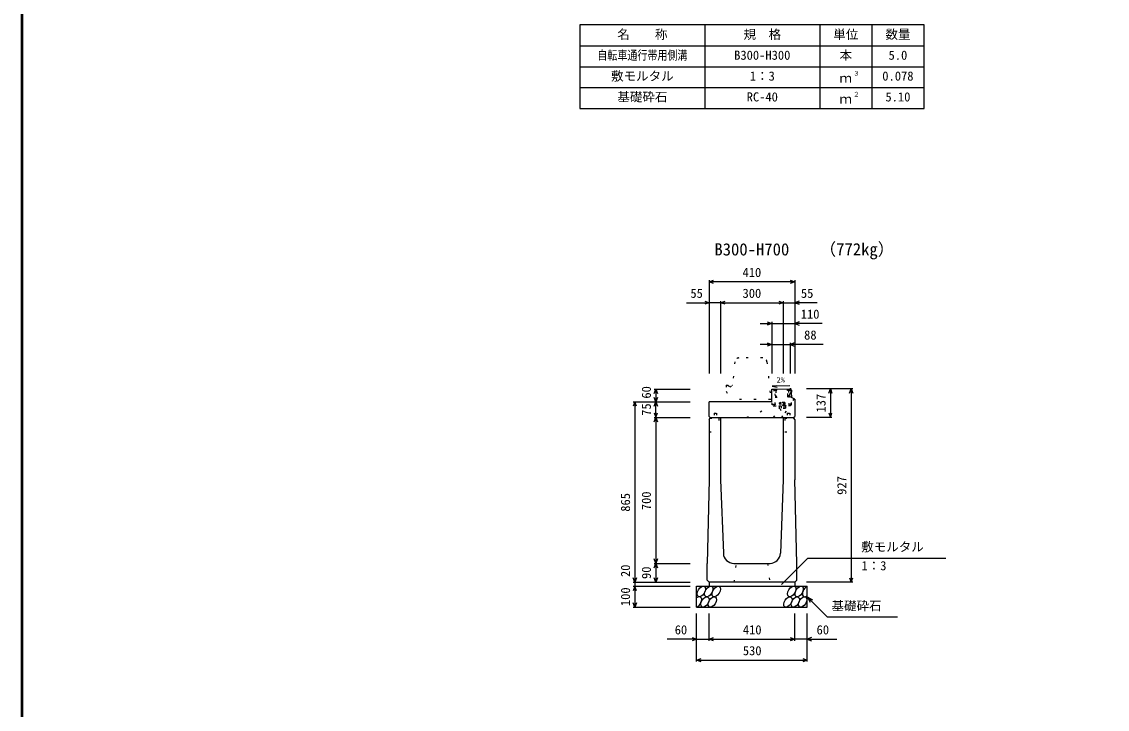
# Model space of a CAD drawing. Units: millimetres, scale not verified. Extents: x -12600 to 12600, y -5940 to 5940.
# Drawn here: x -3800 to 1403, y -458 to 2839 of the extents above; entities that cross this region are included whole.
import ezdxf
from ezdxf.enums import TextEntityAlignment as Align

# ---------------------------------------------------------------- set-up
doc = ezdxf.new("R2010")
doc.units = ezdxf.units.MM
doc.header["$LTSCALE"] = 40
doc.linetypes.add('DOTTED', pattern=[1.75, 0.25, -1.5])
for name, color, linetype, lineweight in [('0-0_DIM', 7, 'Continuous', 25), ('0-2_HATCH', 6, 'Continuous', 25), ('0-3_HYO', 3, 'Continuous', 25), ('0-4_HYO2', 4, 'Continuous', 25), ('0-5_OUTLINE', 3, 'Continuous', 25), ('0-6_OUTLINE2', 4, 'DOTTED', 25), ('0-7_TXT', 7, 'Continuous', 25), ('0-8_WAKU', 3, 'Continuous', 25)]:
    doc.layers.add(name, color=color, linetype=linetype, lineweight=lineweight)
doc.styles.add('ＭＳ ゴシック', font='')
doc.styles.get('ＭＳ ゴシック').set_extended_font_data('MS Gothic')

msp = doc.modelspace()

# ---------------------------------------------------------------- linework, layer by layer
at = {"layer": '0-0_DIM'}
for p, q in [((-505, 1598.96), (-505, 1151.46)), ((-95, 1591.46), (-505, 1591.46)), ((-95, 1598.96), (-95, 1151.46)), ((-613.38, 1491.46), (-505, 1491.46)), ((-450, 1491.46), (-505, 1491.46)), ((-450, 1498.96), (-450, 1151.46)), ((-450, 1491.46), (-150, 1491.46)), ((-150, 1498.96), (-150, 1151.46)), ((-150, 1491.46), (-95, 1491.46)), ((13.38, 1491.46), (-95, 1491.46)), ((-260, 1391.46), (-205, 1391.46)), ((-205, 1398.96), (-205, 1151.46)), ((-205, 1391.46), (-95, 1391.46)), ((36.52, 1391.46), (-95, 1391.46)), ((-205, 1291.46), (-260, 1291.46)), ((-205, 1291.46), (-117, 1291.46)), ((-117, 1298.96), (-117, 1151.46)), ((41.78, 1291.46), (-117, 1291.46)), ((-768.5, 1076.46), (-596, 1076.46)), ((-761, 1076.46), (-761, 1016.46)), ((183.5, 1078.46), (-39, 1078.46)), ((76, 1078.46), (76, 941.46)), ((176, 1078.46), (176, 151.46)), ((-868.5, 1016.46), (-596, 1016.46)), ((-861, 1016.46), (-861, 151.46)), ((-761, 941.46), (-761, 1016.46)), ((-768.5, 941.46), (-596, 941.46)), ((-761, 941.46), (-761, 241.46)), ((83.5, 941.46), (-39, 941.46)), ((-157.89, 140.65), (-31.66, 266.89)), ((-31.66, 266.89), (629.81, 266.89)), ((-768.5, 241.46), (-596, 241.46)), ((-761, 241.46), (-761, 151.46)), ((-868.5, 151.46), (-596, 151.46)), ((-868.5, 131.46), (-596, 131.46)), ((-861, 151.46), (-861, 131.46)), ((-861, 131.46), (-861, 31.46)), ((183.5, 151.46), (-39, 151.46)), ((-35, 81.46), (60.76, -14.29)), ((-35, 81.46), (-9.02, 66.46)), ((-35, 81.46), (-20, 55.48)), ((-868.5, 31.46), (-596, 31.46)), ((-565, -229.9), (-565, 1.46)), ((-505, -129.9), (-505, 1.46)), ((-95, -129.9), (-95, 1.46)), ((-35, -229.9), (-35, 1.46)), ((60.76, -14.29), (398.31, -14.29)), ((-565, -122.4), (-706.79, -122.4)), ((-565, -122.4), (-505, -122.4)), ((-505, -122.4), (-95, -122.4)), ((-300, -122.4), (-95, -122.4)), ((-35, -122.4), (-95, -122.4)), ((-35, -122.4), (106.79, -122.4)), ((-565, -222.4), (-35, -222.4))]:
    msp.add_line(p, q, dxfattribs=at)
for points in [[(-483.86, 1583.77), (-505, 1591.46), (-483.86, 1599.16)], [(-116.14, 1599.16), (-95, 1591.46), (-116.14, 1583.77)], [(-526.14, 1499.16), (-505, 1491.46), (-526.14, 1483.77)], [(-428.86, 1483.77), (-450, 1491.46), (-428.86, 1499.16)], [(-171.14, 1499.16), (-150, 1491.46), (-171.14, 1483.77)], [(-73.86, 1499.16), (-95, 1491.46), (-73.86, 1483.77)], [(-226.14, 1399.16), (-205, 1391.46), (-226.14, 1383.77)], [(-73.86, 1399.16), (-95, 1391.46), (-73.86, 1383.77)], [(-226.14, 1299.16), (-205, 1291.46), (-226.14, 1283.77)], [(-95.86, 1299.16), (-117, 1291.46), (-95.86, 1283.77)], [(-768.7, 1055.32), (-761, 1076.46), (-753.3, 1055.32)], [(68.3, 1057.32), (76, 1078.46), (83.7, 1057.32)], [(168.3, 1057.32), (176, 1078.46), (183.7, 1057.32)], [(-853.3, 995.32), (-861, 1016.46), (-868.7, 995.32)], [(-753.3, 1037.61), (-761, 1016.46), (-768.7, 1037.61)], [(-768.7, 995.32), (-761, 1016.46), (-753.3, 995.32)], [(-768.7, 962.61), (-761, 941.46), (-753.3, 962.61)], [(-768.7, 920.32), (-761, 941.46), (-753.3, 920.32)], [(68.3, 962.61), (76, 941.46), (83.7, 962.61)], [(-753.3, 262.61), (-761, 241.46), (-768.7, 262.61)], [(-768.7, 220.32), (-761, 241.46), (-753.3, 220.32)], [(-853.3, 172.61), (-861, 151.46), (-868.7, 172.61)], [(-753.3, 172.61), (-761, 151.46), (-768.7, 172.61)], [(168.3, 172.61), (176, 151.46), (183.7, 172.61)], [(-853.3, 110.32), (-861, 131.46), (-868.7, 110.32)], [(-853.3, 52.61), (-861, 31.46), (-868.7, 52.61)], [(-586.14, -114.71), (-565, -122.4), (-586.14, -130.1)], [(-483.86, -130.1), (-505, -122.4), (-483.86, -114.71)], [(-116.14, -114.71), (-95, -122.4), (-116.14, -130.1)], [(-13.86, -114.71), (-35, -122.4), (-13.86, -130.1)], [(-543.86, -230.1), (-565, -222.4), (-543.86, -214.71)], [(-56.14, -214.71), (-35, -222.4), (-56.14, -230.1)]]:
    msp.add_lwpolyline(points, dxfattribs=at)
at = {"layer": '0-2_HATCH', "linetype": 'DOTTED'}
for p, q in [((-187.68, 1002.81), (-188.54, 1044.8)), ((-123.56, 1046.14), (-122.69, 1004.15)), ((-116.07, 998.28), (-117.72, 1078.26)), ((-194.16, 1001.68), (-203.16, 1001.49)), ((-116.2, 1004.28), (-194.18, 1002.68)), ((-188.4, 1037.8), (-123.41, 1039.14)), ((-170.06, 997.17), (-137.07, 997.85)), ((-167.13, 983.23), (-167.39, 995.73)), ((-164.5, 1012.66), (-166.96, 1010.74)), ((-166.81, 1003.24), (-166.96, 1010.74)), ((-140.57, 1003.78), (-166.81, 1003.24)), ((-166.57, 1011.09), (-164.5, 1012.66)), ((-143.26, 1013.1), (-164.5, 1012.66)), ((-160.56, 1003.37), (-160.72, 1010.87)), ((-160.46, 995.87), (-160.2, 983.37)), ((-146.81, 1003.65), (-146.97, 1011.15)), ((-146.61, 996.15), (-146.35, 983.66)), ((-141.13, 1011.61), (-143.26, 1013.1)), ((-140.57, 1003.78), (-140.72, 1011.28)), ((-139.68, 996.3), (-139.42, 983.8)), ((-137.07, 997.85), (-137.04, 996.35)), ((-116.18, 1003.28), (-110.18, 1003.4)), ((-110.18, 1003.4), (-110.86, 1036.65)), ((-139.42, 983.8), (-167.13, 983.23))]:
    msp.add_line(p, q, dxfattribs=at)
at = {"layer": '0-2_HATCH'}
msp.add_line((-111.4, 1063.02), (-110.86, 1036.65), dxfattribs=at)
at = {"layer": '0-2_HATCH', "linetype": 'DOTTED'}
for points in [[(-203.16, 1001.49), (-204.7, 1076.48), (-195.7, 1076.66)], [(-195.7, 1076.66), (-194.06, 996.68), (-116.07, 998.28)], [(-188.54, 1044.8), (-187.54, 1044.82), (-188.04, 1068.82), (-189.04, 1068.8), (-189.18, 1075.79), (-124.2, 1077.13)], [(-184.18, 1075.9), (-184.04, 1068.9), (-185.04, 1068.88), (-184.55, 1044.88), (-183.55, 1044.9), (-183.4, 1037.91)], [(-128.41, 1039.04), (-128.56, 1046.04), (-127.56, 1046.06), (-128.05, 1070.05), (-129.05, 1070.03), (-129.19, 1077.03)], [(-124.2, 1077.13), (-124.05, 1070.13), (-125.05, 1070.11), (-124.56, 1046.12), (-123.56, 1046.14)], [(-111.4, 1063.02), (-111.72, 1078.39), (-117.72, 1078.26)], [(-137.04, 996.35), (-170.03, 995.67), (-170.06, 997.17)]]:
    msp.add_lwpolyline(points, dxfattribs=at)
for centre, radius, start, end in [((-163.77, 1007.52), 4.53, 47.57461, 134.78335), ((-153.47, 992.73), 19.53, 70.56972, 111.78823), ((-143.78, 1007.93), 4.53, 47.57461, 134.78335), ((-153.28, 983.51), 11, 181.1783, 1.1783)]:
    msp.add_arc(centre, radius, start, end, dxfattribs=at)
at = {"layer": '0-2_HATCH'}
for centre in [(-542.11, 106.46), (-506.63, 106.46), (-471.16, 106.46), (-108.95, 106.46), (-73.48, 106.46), (-525.23, 56.46), (-489.75, 56.46), (-127.55, 56.46), (-92.07, 56.46), (-56.59, 56.46)]:
    msp.add_ellipse(centre, major_axis=(14.54, 23.54), ratio=0.5792, dxfattribs=at)
for centre, start_param, end_param in [((-38, 106.46), 0.6666252, 4.1103269), ((-560.7, 56.46), 3.7419964, 7.318141)]:
    msp.add_ellipse(centre, major_axis=(14.54, 23.54), ratio=0.5792, start_param=start_param, end_param=end_param, dxfattribs=at)
at = {"layer": '0-3_HYO'}
for p, q in [((-525, 2823.36), (-525, 2423.36)), ((25, 2823.36), (25, 2423.36)), ((275, 2823.36), (275, 2423.36)), ((-1125, 2723.36), (525, 2723.36))]:
    msp.add_line(p, q, dxfattribs=at)
msp.add_lwpolyline([(-1125, 2423.36), (525, 2423.36), (525, 2823.36), (-1125, 2823.36)], close=True, dxfattribs=at)
at = {"layer": '0-4_HYO2'}
for p, q in [((-1125, 2623.36), (525, 2623.36)), ((-1125, 2523.36), (525, 2523.36))]:
    msp.add_line(p, q, dxfattribs=at)
at = {"layer": '0-5_OUTLINE', "linetype": 'DOTTED'}
for p, q in [((-381.81, 1208.41), (-393, 1096.46)), ((-248.1, 1226.46), (-361.9, 1226.46)), ((-228.2, 1208.45), (-210, 1026.46)), ((-423, 1096.46), (-423, 1066.46)), ((-423, 1096.46), (-415, 1096.46)), ((-423, 1066.46), (-400, 1026.46)), ((-210, 1026.46), (-400, 1026.46))]:
    msp.add_line(p, q, dxfattribs=at)
at = {"layer": '0-5_OUTLINE'}
for p, q in [((-205, 1076.46), (-117, 1078.28)), ((-205, 1016.46), (-205, 1076.46)), ((-95, 1028.4), (-120, 1041.4)), ((-117, 1078.28), (-111, 1072.4)), ((-111, 1072.4), (-111, 1063.47)), ((-505, 946.46), (-505, 1016.46)), ((-205, 1016.46), (-505, 1016.46)), ((-95, 1028.4), (-95, 946.46)), ((-505, 946.46), (-500, 941.46)), ((-505, 931.46), (-500, 941.46)), ((-500, 941.46), (-100, 941.46)), ((-450, 941.46), (-450, 641.46)), ((-150, 941.46), (-150, 641.46)), ((-100, 941.46), (-95, 946.46)), ((-95, 931.46), (-100, 941.46)), ((-505, 931.46), (-505, 641.46)), ((-95, 931.46), (-95, 641.46)), ((-505, 641.46), (-515, 241.46)), ((-450, 641.46), (-436.8, 289.59)), ((-150, 641.46), (-163.2, 289.59)), ((-85, 241.46), (-95, 641.46)), ((-515, 161.46), (-515, 241.46)), ((-386.84, 241.46), (-213.16, 241.46)), ((-85, 161.46), (-85, 241.46)), ((-505, 151.46), (-515, 161.46)), ((-95, 151.46), (-85, 161.46)), ((-565, 131.46), (-35, 131.46)), ((-565, 31.46), (-565, 131.46)), ((-95, 151.46), (-505, 151.46)), ((-505, 151.46), (-505, 131.46)), ((-95, 151.46), (-95, 131.46)), ((-35, 31.46), (-35, 131.46)), ((-565, 31.46), (-35, 31.46))]:
    msp.add_line(p, q, dxfattribs=at)
at = {"layer": '0-5_OUTLINE', "linetype": 'DOTTED'}
msp.add_lwpolyline([(-415, 1096.46), (-405, 1086.46), (-395, 1096.46), (-393, 1096.46)], dxfattribs=at)
at = {"layer": '0-5_OUTLINE'}
msp.add_lwpolyline([(-111, 1063.47), (-120, 1053.47), (-120, 1041.4)], dxfattribs=at)
at = {"layer": '0-5_OUTLINE', "linetype": 'DOTTED'}
for centre, start, end in [((-361.9, 1206.46), 90, 174.40835), ((-248.1, 1206.46), 4.08463, 90)]:
    msp.add_arc(centre, 20, start, end, dxfattribs=at)
at = {"layer": '0-5_OUTLINE'}
for centre, start, end in [((-386.84, 291.46), 182.14759, 270), ((-213.16, 291.46), 270, 357.85241)]:
    msp.add_arc(centre, 50, start, end, dxfattribs=at)
at = {"layer": '0-6_OUTLINE2'}
for p, q in [((-196.21, 941.46), (-120, 1041.4)), ((-325.43, 941.46), (-194.06, 996.68)), ((-157.2, 941.46), (-110.19, 1003.4)), ((-98.67, 1030.31), (-155.81, 941.46)), ((-502.25, 936.96), (-458, 936.96)), ((-481.5, 961.96), (-469.5, 961.96)), ((-481.5, 961.96), (-481.5, 936.96)), ((-469.5, 961.96), (-469.5, 936.96)), ((-458, 936.96), (-458, 871.46)), ((-142, 936.96), (-97.75, 936.96)), ((-130.5, 961.96), (-118.5, 961.96)), ((-130.5, 961.96), (-130.5, 936.96)), ((-118.5, 961.96), (-118.5, 936.96)), ((-505, 871.46), (-458, 871.46)), ((-385, 151.46), (-375, 241.46)), ((-225, 241.46), (-215, 151.46))]:
    msp.add_line(p, q, dxfattribs=at)
msp.add_lwpolyline([(-142, 936.96), (-142, 871.46), (-95, 871.46)], dxfattribs=at)
at = {"layer": '0-7_TXT'}
msp.add_line((-203.28, 1090.4), (-179.56, 1086.72), dxfattribs=at)
msp.add_lwpolyline([(-118.72, 1092.14), (-203.28, 1090.4), (-179.74, 1095.05)], dxfattribs=at)
at = {"layer": '0-8_WAKU', "lineweight": 50}
msp.add_lwpolyline([(-3800, -5540), (12200, -5540), (12200, 5540), (-3800, 5540)], close=True, dxfattribs=at)

# ---------------------------------------------------------------- texts
at = {"layer": '0-0_DIM', "style": 'ＭＳ ゴシック'}
for s, p in [('410', (-345, 1601.46)), ('55', (-594.84, 1501.46)), ('300', (-345, 1501.46)), ('55', (-65.16, 1501.46)), ('110', (-65.98, 1401.46)), ('88', (-49.81, 1301.46)), ('敷モルタル', (223.94, 285.62)), ('1：3', (224.94, 194.93)), ('基礎砕石', (81.32, 2.88)), ('60', (-670, -112.4)), ('410', (-343.46, -112.4)), ('60', (10, -112.4)), ('530', (-343.46, -212.4))]:
    msp.add_text(s, height=43.99, dxfattribs=at).set_placement(p, align=Align.BOTTOM_LEFT)
for s, p in [('60', (-771, 1031.46)), ('137', (66, 964.96)), ('75', (-771, 948.96)), ('927', (166, 569.96)), ('865', (-871, 488.96)), ('700', (-771, 496.46)), ('20', (-871, 175.78)), ('90', (-771, 166.46)), ('100', (-871, 36.46))]:
    msp.add_text(s, height=43.99, rotation=90, dxfattribs=at).set_placement(p, align=Align.BOTTOM_LEFT)
at = {"layer": '0-7_TXT', "style": 'ＭＳ ゴシック'}
for s, height, p in [('名\u3000\u3000称', 43.99, (-945, 2743.36)), ('規\u3000格', 43.99, (-340, 2743.36)), ('単位', 43.99, (90, 2743.36)), ('数量', 43.99, (340, 2743.36)), ('本', 43.99, (120, 2643.36)), ('B300-H300', 43.99, (-385, 2643.36)), ('5.0', 43.99, (355, 2643.36)), ('敷モルタル', 43.99, (-975, 2543.36)), ('３', 21.99, (185.54, 2573.73)), ('1：3', 43.99, (-310, 2543.36)), ('ｍ', 43.99, (120, 2533.36)), ('0.078', 43.99, (325, 2543.36)), ('基礎砕石', 43.99, (-945, 2443.36)), ('RC-40', 43.99, (-325, 2443.36)), ('２', 21.99, (185.54, 2473.73)), ('5.10', 43.99, (340, 2443.36)), ('ｍ', 43.99, (120, 2433.36)), ('B300-H700', 58.65, (-480, 1700.44)), ('（772kg）', 58.65, (23.7, 1700.84)), ('2%', 26.39, (-181.82, 1100.21))]:
    msp.add_text(s, height=height, dxfattribs=at).set_placement(p, align=Align.BOTTOM_LEFT)
at = {"layer": '0-7_TXT', "style": 'ＭＳ ゴシック', "width": 0.8}
msp.add_text('自転車通行帯用側溝', height=43.99, dxfattribs=at).set_placement((-1041, 2643.36), align=Align.BOTTOM_LEFT)

doc.saveas('drawing.dxf')
